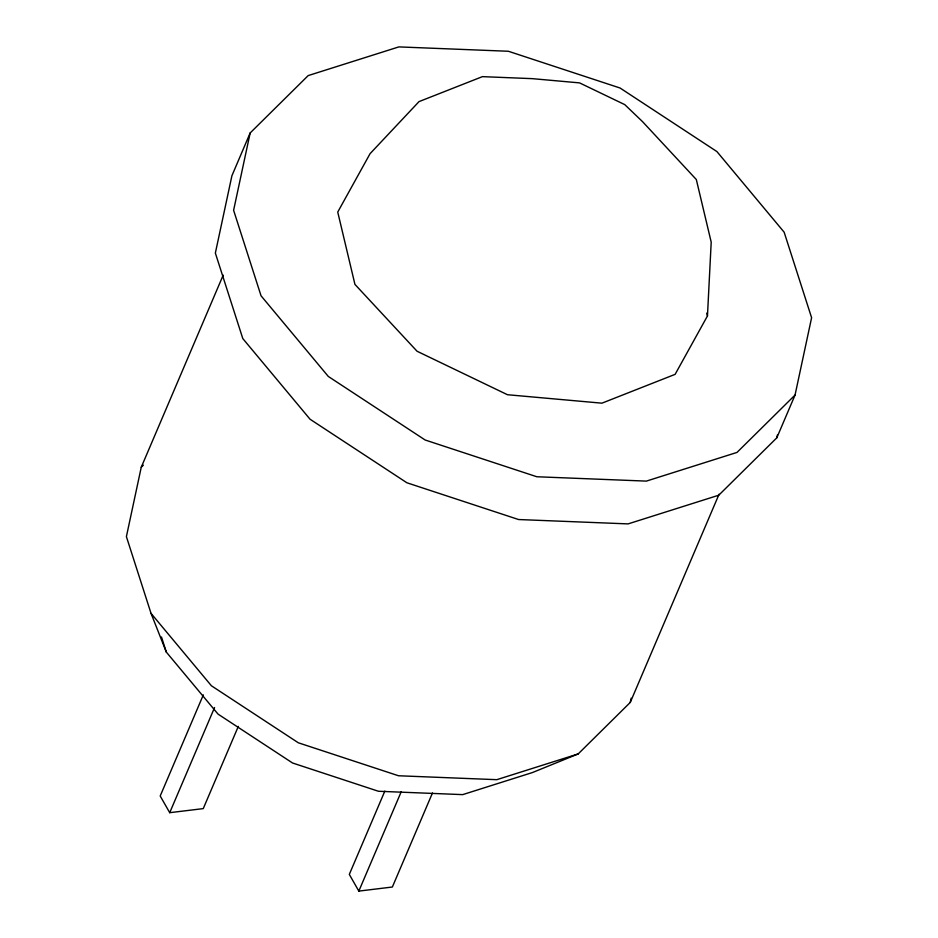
<?xml version="1.0" encoding="UTF-8"?>
<svg xmlns="http://www.w3.org/2000/svg" width="938" height="938" viewBox="0 0 938 938"><rect width="100%" height="100%" fill="white"/><g stroke="black" fill="none" stroke-linecap="round" stroke-linejoin="round"><path stroke-width="1.41" d="M707.463 315.942L711.203 242.145L696.313 179.521L642.518 121.623L624.755 104.622L579.555 82.884L532.327 78.651L482.425 76.646L419.016 101.609L370.076 153.668L337.739 212.07L354.939 284.39L417.058 351.246L507.458 394.722L601.926 403.176L675.125 374.344L707.463 315.942L706.795 313.104M223.185 275.151L141.251 467.241L126.396 536.63L151.03 613.37L166.307 652.074L218.05 714.123L292.55 762.993L378.448 791.262L462.692 794.627L532.444 772.549L578.183 753.929L630.254 702.433L719.059 494.232M250.153 132.973L233.609 210.288L261.045 295.798L328.312 376.455L425.149 440.004L536.829 476.75L646.341 481.112L737.01 452.421L795.049 395.05L811.605 317.724L784.156 232.214L716.902 151.557L620.053 88.008L508.373 51.262L398.861 46.9L308.192 75.591L250.153 132.973L231.909 175.746L215.353 253.072L242.801 338.571L310.068 419.239L406.904 482.777L518.585 519.535L628.097 523.896L718.766 495.205L776.805 437.823L795.049 395.05M630.254 702.433L631.168 698.189M776.805 437.823L777.414 434.962M203.323 694.882L160.199 795.987L169.719 812.683L203.253 808.615L238.322 726.375M169.719 812.683L214.568 707.533M384.838 791.097L349.311 874.404L358.832 891.1L392.365 887.02L432.477 792.973M358.832 891.1L401.241 791.684M141.251 467.241L143.338 465.178M578.183 753.929L496.8 779.677L398.521 775.761L298.296 742.779L211.39 685.76L151.03 613.37M161.477 636.996L166.307 652.074"/></g></svg>
